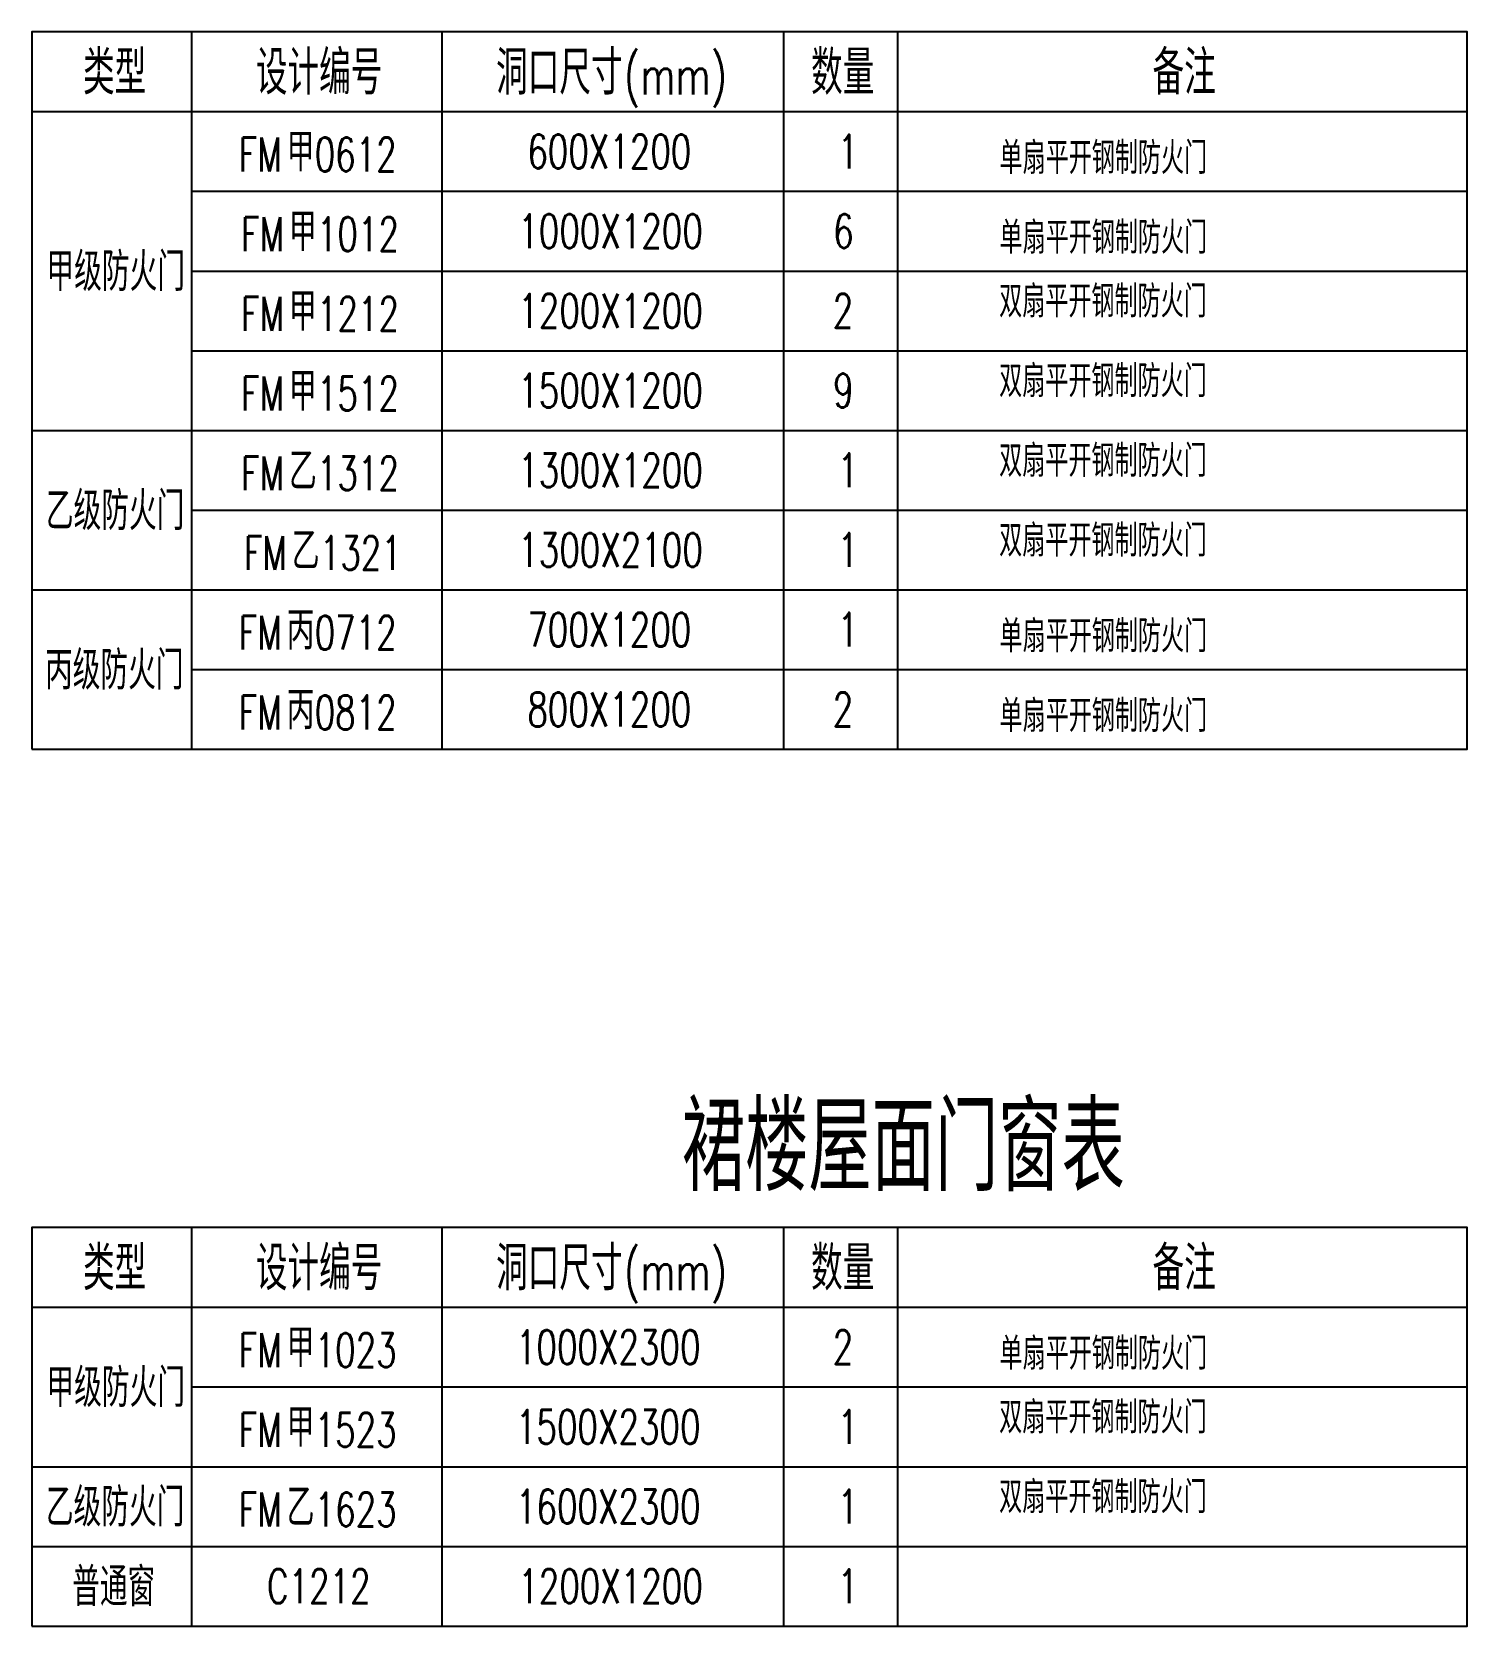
# Model space of a CAD drawing. Header units: millimetres. Extents: x 434053 to 1059003, y -2417481 to 936527.
# Drawn here: x 608543 to 616103, y -2405573 to -2397173 of the extents above; entities that cross this region are included whole.
import ezdxf

# ---------------------------------------------------------------- set-up
doc = ezdxf.new("R2010")
doc.units = ezdxf.units.MM
doc.header["$LTSCALE"] = 1000
doc.header["$MEASUREMENT"] = 0
doc.layers.add('A-ANNO-TABL', color=7, linetype='Continuous')
doc.styles.add('_TCH_WDTABLE', font='SIMPLEX', dxfattribs={"bigfont": 'GBCBIG'})

msp = doc.modelspace()

# ---------------------------------------------------------------- linework, layer by layer
at = {"layer": 'A-ANNO-TABL'}
for points in [[(608542.9, -2400952.6), (616102.9, -2400952.6), (616102.9, -2397172.6), (608542.9, -2397172.6)], [(608542.9, -2405572.6), (616102.9, -2405572.6), (616102.9, -2403472.6), (608542.9, -2403472.6)]]:
    msp.add_lwpolyline(points, close=True, dxfattribs=at)
for points in [[(609382.9, -2397172.6), (609382.9, -2400952.6)], [(610702.9, -2397172.6), (610702.9, -2400952.6)], [(612502.9, -2397172.6), (612502.9, -2400952.6)], [(613102.9, -2397172.6), (613102.9, -2400952.6)], [(613102.9, -2397172.6), (613102.9, -2400952.6)], [(608542.9, -2397592.6), (616102.9, -2397592.6)], [(609382.9, -2398012.6), (616102.9, -2398012.6)], [(609382.9, -2398432.6), (616102.9, -2398432.6)], [(609382.9, -2398852.6), (616102.9, -2398852.6)], [(608542.9, -2399272.6), (616102.9, -2399272.6)], [(609382.9, -2399692.6), (616102.9, -2399692.6)], [(608542.9, -2400112.6), (616102.9, -2400112.6)], [(609382.9, -2400532.6), (616102.9, -2400532.6)], [(609382.9, -2403472.6), (609382.9, -2405572.6)], [(610702.9, -2403472.6), (610702.9, -2405572.6)], [(612502.9, -2403472.6), (612502.9, -2405572.6)], [(613102.9, -2403472.6), (613102.9, -2405572.6)], [(613102.9, -2403472.6), (613102.9, -2405572.6)], [(608542.9, -2403892.6), (616102.9, -2403892.6)], [(609382.9, -2404312.6), (616102.9, -2404312.6)], [(608542.9, -2404732.6), (616102.9, -2404732.6)], [(608542.9, -2405152.6), (616102.9, -2405152.6)], [(608542.9, -2405572.6), (616102.9, -2405572.6)]]:
    msp.add_lwpolyline(points, dxfattribs=at)

# ---------------------------------------------------------------- texts
at = {"layer": 'A-ANNO-TABL', "style": '_TCH_WDTABLE'}
for s, height, p in [('类型', 231.49, (608812.3, -2397502.6)), ('设计编号', 231.49, (609722.5, -2397502.6)), ('洞口尺寸', 231.49, (610988.2, -2397502.6)), ('数量', 231.49, (612647.2, -2397502.6)), ('备注', 231.49, (614445.9, -2397502.6)), ('甲', 202.6, (609885.2, -2397907.6)), ('单扇平开钢制防火门', 168.79, (613639.8, -2397921.1)), ('甲', 202.6, (609897.2, -2398327.6)), ('单扇平开钢制防火门', 168.79, (613639.8, -2398341.1)), ('甲级防火门', 202.55, (608620, -2398537.6)), ('双扇平开钢制防火门', 168.79, (613637.9, -2398677.1)), ('甲', 202.6, (609897.2, -2398747.6)), ('双扇平开钢制防火门', 168.79, (613637.9, -2399097.1)), ('甲', 202.6, (609897.2, -2399167.6)), ('双扇平开钢制防火门', 168.79, (613637.9, -2399517.1)), ('乙', 202.6, (609897.2, -2399587.6)), ('乙级防火门', 202.55, (608616.7, -2399797.6)), ('双扇平开钢制防火门', 168.79, (613637.9, -2399937.1)), ('乙', 202.6, (609912.2, -2400007.6)), ('丙', 202.6, (609885.2, -2400427.6)), ('单扇平开钢制防火门', 168.79, (613639.8, -2400441.1)), ('丙级防火门', 202.55, (608612.2, -2400637.6)), ('丙', 202.6, (609885.2, -2400847.6)), ('单扇平开钢制防火门', 168.79, (613639.8, -2400861.1)), ('裙楼屋面门窗表', 462.98, (611966.5, -2403280.6)), ('类型', 231.49, (608812.3, -2403802.6)), ('设计编号', 231.49, (609722.5, -2403802.6)), ('洞口尺寸', 231.49, (610988.2, -2403802.6)), ('数量', 231.49, (612647.2, -2403802.6)), ('备注', 231.49, (614445.9, -2403802.6)), ('甲', 202.6, (609885.2, -2404207.6)), ('单扇平开钢制防火门', 168.79, (613639.8, -2404221.1)), ('甲级防火门', 202.55, (608620, -2404417.6)), ('双扇平开钢制防火门', 168.79, (613637.9, -2404557.1)), ('甲', 202.6, (609885.2, -2404627.6)), ('乙级防火门', 202.55, (608616.7, -2405047.6)), ('双扇平开钢制防火门', 168.79, (613637.9, -2404977.1)), ('乙', 202.6, (609885.2, -2405047.6)), ('普通窗', 202.55, (608755.2, -2405467.6))]:
    msp.add_text(s, height=height, dxfattribs=at).set_placement(p)
at = {"layer": 'A-ANNO-TABL', "style": '_TCH_WDTABLE', "width": 0.705882}
for s, height, p in [('(mm)', 204, (611662.3, -2397502.6)), ('FM', 178.5, (609633.2, -2397907.6)), ('0612', 178.5, (610032.7, -2397907.6)), ('600X1200', 178.5, (611152.9, -2397891.8)), ('1', 178.5, (612787.9, -2397891.8)), ('FM', 178.5, (609645.2, -2398327.6)), ('1012', 178.5, (610044.7, -2398327.6)), ('1000X1200', 178.5, (611104.9, -2398311.8)), ('6', 178.5, (612763.9, -2398311.8)), ('FM', 178.5, (609645.2, -2398747.6)), ('1212', 178.5, (610044.7, -2398747.6)), ('1200X1200', 178.5, (611104.9, -2398731.8)), ('2', 178.5, (612760.9, -2398731.8)), ('FM', 178.5, (609645.2, -2399167.6)), ('1512', 178.5, (610044.7, -2399167.6)), ('1500X1200', 178.5, (611104.9, -2399151.8)), ('9', 178.5, (612763.9, -2399151.8)), ('FM', 178.5, (609645.2, -2399587.6)), ('1312', 178.5, (610044.7, -2399587.6)), ('1300X1200', 178.5, (611104.9, -2399571.8)), ('1', 178.5, (612787.9, -2399571.8)), ('FM', 178.5, (609660.2, -2400007.6)), ('1321', 178.5, (610059.7, -2400007.6)), ('1300X2100', 178.5, (611104.9, -2399991.8)), ('1', 178.5, (612787.9, -2399991.8)), ('FM', 178.5, (609633.2, -2400427.6)), ('0712', 178.5, (610032.7, -2400427.6)), ('700X1200', 178.5, (611152.9, -2400411.8)), ('1', 178.5, (612787.9, -2400411.8)), ('FM', 178.5, (609633.2, -2400847.6)), ('0812', 178.5, (610032.7, -2400847.6)), ('800X1200', 178.5, (611152.9, -2400831.8)), ('2', 178.5, (612760.9, -2400831.8)), ('(mm)', 204, (611662.3, -2403802.6)), ('FM', 178.5, (609633.2, -2404207.6)), ('1023', 178.5, (610032.7, -2404207.6)), ('1000X2300', 178.5, (611092.9, -2404191.8)), ('2', 178.5, (612760.9, -2404191.8)), ('FM', 178.5, (609633.2, -2404627.6)), ('1523', 178.5, (610032.7, -2404627.6)), ('1500X2300', 178.5, (611092.9, -2404611.8)), ('1', 178.5, (612787.9, -2404611.8)), ('FM', 178.5, (609633.2, -2405047.6)), ('1623', 178.5, (610032.7, -2405047.6)), ('1600X2300', 178.5, (611092.9, -2405031.8)), ('1', 178.5, (612787.9, -2405031.8)), ('C1212', 178.5, (609781.9, -2405451.8)), ('1200X1200', 178.5, (611104.9, -2405451.8)), ('1', 178.5, (612787.9, -2405451.8))]:
    msp.add_text(s, height=height, dxfattribs=at).set_placement(p)

doc.saveas('drawing.dxf')
